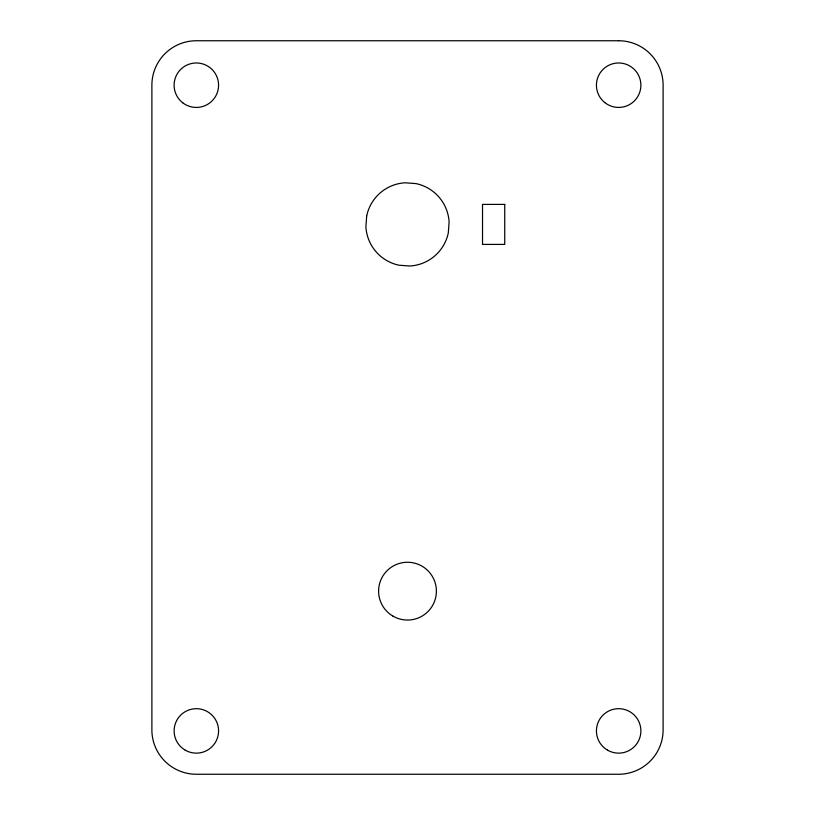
<?xml version="1.0" encoding="UTF-8"?>
<svg xmlns="http://www.w3.org/2000/svg" width="815" height="815" viewBox="0 0 815 815"><rect width="100%" height="100%" fill="white"/><g stroke="black" fill="none" stroke-linecap="round" stroke-linejoin="round"><path stroke-width="1.22" d="M366.679 215.985L365.894 226.835A41.677 41.677 0 0 0 399.075 265.221L409.925 266.006A41.677 41.677 0 0 0 448.321 232.825L449.106 221.975A41.677 41.677 0 0 0 415.925 183.589L405.075 182.794A41.677 41.677 0 0 0 366.679 215.985M618.656 40.75L196.344 40.75A44.458 44.458 0 0 0 151.885 85.208L151.885 730.902A44.468 44.468 0 0 0 196.344 774.25L618.656 774.25A44.468 44.468 0 0 0 663.115 730.902L663.115 85.208A44.458 44.458 0 0 0 618.656 40.75M504.74 204.402L482.521 204.402L482.521 244.408L504.74 244.408L504.74 204.402M185.229 750.157A22.229 22.229 0 0 0 218.573 730.902A22.229 22.229 0 0 0 185.229 711.658A22.229 22.229 0 0 0 185.229 750.157M182.754 102.802A22.229 22.229 0 0 0 218.369 88.173A22.229 22.229 0 0 0 187.898 64.64A22.229 22.229 0 0 0 182.754 102.802M604.832 102.609A22.229 22.229 0 0 0 640.641 88.468A22.229 22.229 0 0 0 610.496 64.528A22.229 22.229 0 0 0 604.832 102.609M607.542 750.157A22.229 22.229 0 0 0 640.885 730.902A22.229 22.229 0 0 0 607.542 711.658A22.229 22.229 0 0 0 607.542 750.157M392.912 616.099A28.892 28.892 0 0 0 436.392 591.313A28.892 28.892 0 0 0 393.197 566.048A28.892 28.892 0 0 0 392.912 616.099"/></g></svg>
